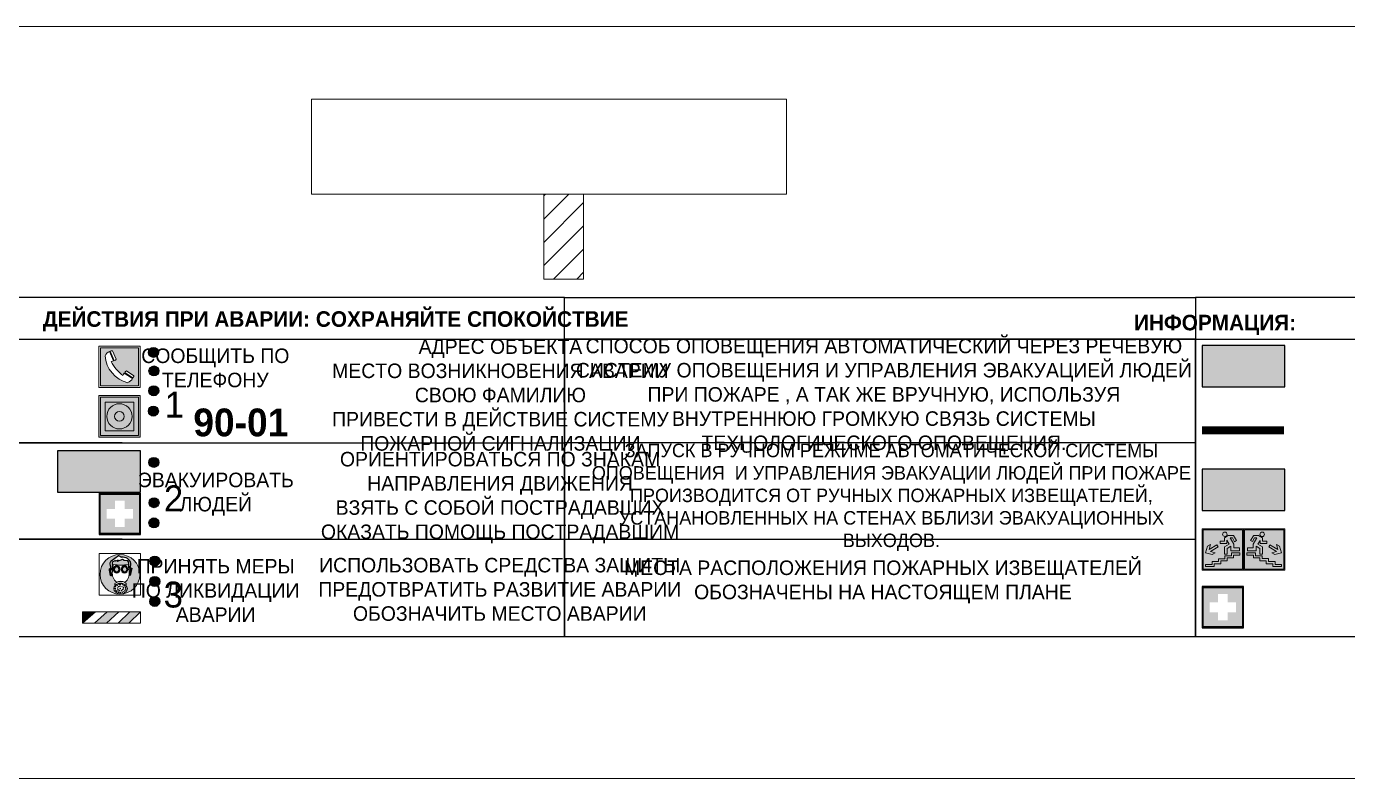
# Model space of a CAD drawing. Header units: millimetres. Extents: x 13810 to 67229, y 12374 to 21950.
# Drawn here: x 39947.8 to 40202.7, y 14154.5 to 14299.5 of the extents above; entities that cross this region are included whole.
import ezdxf

# ---------------------------------------------------------------- set-up
doc = ezdxf.new("R2010")
doc.units = ezdxf.units.MM
doc.layers.add('План_Штампы', color=7, linetype='Continuous')
doc.styles.add('обычный', font='arial.ttf')

# ---------------------------------------------------------------- blocks, each defined once
blk = doc.blocks.new('A$C38D26F80')
h = blk.add_hatch(color=5)
h.dxf.hatch_style = 1
h.paths.add_polyline_path([(-8.77, -4.48, 1), (-0.19, -4.48, 1)])
h.paths.add_polyline_path([(-6.75, -3.58), (-6.75, -3.31), (-6.62, -3.22), (-6.5, -3.22), (-6.42, -3.3), (-6.39, -3.28), (-6.59, -2.23), (-6.59, -2.01), (-6.38, -1.58), (-4.76, -0.4), (-4.13, -0.79, -0.362848), (-2.1, -2.1, -0.201049), (-2.17, -2.48, 0.085434), (-2.26, -3.13), (-1.9, -3.16), (-2.25, -4.7), (-2.4, -4.59), (-2.43, -4.34), (-2.36, -4.34), (-2.14, -3.34), (-2.47, -3.42), (-2.58, -1.95), (-2.77, -1.58), (-3.58, -1.52), (-3.92, -1.26), (-5.05, -1.73), (-4.87, -1.39), (-5.41, -1.6), (-5.41, -1.46), (-6.13, -1.87), (-6.18, -3.5), (-6.56, -3.47), (-6.37, -4.59), (-6.16, -4.43), (-6.16, -4.66), (-6.36, -4.79), (-6.37, -4.8), (-6.51, -4.76)], flags=16)
h.paths.add_polyline_path([(-6.51, -4.76), (-6.36, -4.79), (-6.37, -4.8)], flags=0)
h.paths.add_polyline_path([(-5.92, -2.34, 0.089508), (-2.67, -2.35), (-2.48, -3.88, -0.268602), (-3.4, -6.18, 0.262449), (-5.2, -6.18, -0.268602), (-6.11, -3.88)], flags=16)
edge = h.paths.add_edge_path(flags=16)
edge.add_ellipse((-5.19, -3.41), major_axis=(0, 0.842), ratio=0.848992, start_angle=0, end_angle=360)
edge = h.paths.add_edge_path(flags=0)
edge.add_ellipse((-5.19, -3.39), major_axis=(0, 0.665), ratio=0.853798, start_angle=0, end_angle=360)
edge = h.paths.add_edge_path(flags=0)
edge.add_ellipse((-5.19, -3.4), major_axis=(0, 0.528), ratio=0.864094, start_angle=0, end_angle=360)
edge = h.paths.add_edge_path(flags=16)
edge.add_ellipse((-3.47, -3.4), major_axis=(0, 0.842), ratio=0.848992, start_angle=0, end_angle=360)
h.paths.add_polyline_path([(-3.13, -6.45), (-3.13, -6.84, 0.383174), (-5.57, -6.85), (-5.57, -6.49, -0.369952)], flags=16)
edge = h.paths.add_edge_path(flags=0)
edge.add_ellipse((-3.47, -3.39), major_axis=(0, 0.665), ratio=0.853798, start_angle=0, end_angle=360)
edge = h.paths.add_edge_path(flags=0)
edge.add_ellipse((-3.47, -3.4), major_axis=(0, 0.528), ratio=0.864094, start_angle=0, end_angle=360)
edge = h.paths.add_edge_path(flags=16)
edge.add_ellipse((-4.34, -7.57), major_axis=(-1.48, 0), ratio=0.744955, start_angle=0, end_angle=360)
h.paths.add_polyline_path([(-5.01, -6.85, -1), (-5.15, -6.85, -1)], flags=0)
h.paths.add_polyline_path([(-5.33, -7.14, -1), (-5.47, -7.14, -1)], flags=0)
h.paths.add_polyline_path([(-4.61, -6.71, -1), (-4.74, -6.71, -1)], flags=16)
h.paths.add_polyline_path([(-5.43, -7.51, -1), (-5.57, -7.51, -1)], flags=0)
h.paths.add_polyline_path([(-4.26, -6.67, -1), (-4.4, -6.67, -1)], flags=16)
h.paths.add_polyline_path([(-4.74, -7.14, -1), (-4.88, -7.14, -1)], flags=0)
h.paths.add_polyline_path([(-4.93, -7.43, -1), (-5.07, -7.43, -1)], flags=0)
h.paths.add_polyline_path([(-4.41, -7.07, -1), (-4.54, -7.07, -1)], flags=0)
h.paths.add_polyline_path([(-5.33, -7.87, -1), (-5.46, -7.87, -1)], flags=0)
h.paths.add_polyline_path([(-3.8, -6.71, -1), (-3.94, -6.71, -1)], flags=16)
h.paths.add_polyline_path([(-4.85, -7.78, -1), (-4.98, -7.78, -1)], flags=0)
h.paths.add_polyline_path([(-3.96, -7.14, -1), (-4.1, -7.14, -1)], flags=0)
h.paths.add_polyline_path([(-4.33, -7.53, -1), (-4.47, -7.53, -1)], flags=0)
h.paths.add_polyline_path([(-5.09, -8.12, -1), (-5.23, -8.12, -1)], flags=0)
h.paths.add_polyline_path([(-3.5, -6.94, -1), (-3.64, -6.94, -1)], flags=0)
h.paths.add_polyline_path([(-4.54, -7.97, -1), (-4.68, -7.97, -1)], flags=0)
h.paths.add_polyline_path([(-3.66, -7.39, -1), (-3.8, -7.39, -1)], flags=0)
h.paths.add_polyline_path([(-4.73, -8.35, -1), (-4.86, -8.35, -1)], flags=0)
h.paths.add_polyline_path([(-4.09, -7.96, -1), (-4.23, -7.96, -1)], flags=0)
h.paths.add_polyline_path([(-3.77, -7.74, -1), (-3.91, -7.74, -1)], flags=0)
h.paths.add_polyline_path([(-3.22, -7.27, -1), (-3.35, -7.27, -1)], flags=0)
h.paths.add_polyline_path([(-4.34, -8.4, -1), (-4.47, -8.4, -1)], flags=0)
h.paths.add_polyline_path([(-3.16, -7.61, -1), (-3.3, -7.61, -1)], flags=0)
h.paths.add_polyline_path([(-3.9, -8.35, -1), (-4.04, -8.35, -1)], flags=0)
h.paths.add_polyline_path([(-3.32, -7.91, -1), (-3.46, -7.91, -1)], flags=0)
h.paths.add_polyline_path([(-3.55, -8.23, -1), (-3.69, -8.23, -1)], flags=0)
at = {"color": 5, "lineweight": 5}
for p, q in [((-4.48, 0), (-8.96, 0)), ((-8.96, 0), (-8.96, -4.48)), ((-4.48, 0), (0, 0)), ((0, 0), (0, -4.48)), ((-6.59, -2.01), (-6.38, -1.58)), ((-6.59, -2.23), (-6.59, -2.01)), ((-6.39, -3.28), (-6.59, -2.23)), ((-6.38, -1.58), (-4.76, -0.4)), ((-6.13, -1.87), (-6.18, -3.5)), ((-5.41, -1.46), (-6.13, -1.87)), ((-5.92, -2.34), (-6.11, -3.88)), ((-4.87, -1.39), (-5.41, -1.6)), ((-5.41, -1.6), (-5.41, -1.46)), ((-3.92, -1.26), (-5.05, -1.73)), ((-5.05, -1.73), (-4.87, -1.39)), ((-4.76, -0.4), (-4.13, -0.79)), ((-3.58, -1.52), (-3.92, -1.26)), ((-2.77, -1.58), (-3.58, -1.52)), ((-2.58, -1.95), (-2.77, -1.58)), ((-2.67, -2.34), (-2.48, -3.88)), ((-2.47, -3.42), (-2.58, -1.95)), ((-8.96, -8.96), (-8.96, -4.48)), ((-6.75, -3.31), (-6.62, -3.22)), ((-6.75, -3.58), (-6.75, -3.31)), ((-6.51, -4.76), (-6.75, -3.58)), ((-6.62, -3.22), (-6.5, -3.22)), ((-6.18, -3.5), (-6.56, -3.47)), ((-6.56, -3.47), (-6.37, -4.59)), ((-6.37, -4.8), (-6.51, -4.76)), ((-6.5, -3.22), (-6.42, -3.3)), ((-6.42, -3.3), (-6.39, -3.28)), ((-6.37, -4.59), (-6.16, -4.43)), ((-6.16, -4.66), (-6.37, -4.8)), ((-6.16, -4.43), (-6.16, -4.66)), ((-2.14, -3.34), (-2.47, -3.42)), ((-2.43, -4.34), (-2.4, -4.59)), ((-2.43, -4.34), (-2.36, -4.34)), ((-2.4, -4.59), (-2.25, -4.7)), ((-2.36, -4.34), (-2.14, -3.34)), ((-1.9, -3.16), (-2.26, -3.13)), ((-2.25, -4.7), (-1.9, -3.16)), ((0, -8.96), (0, -4.48)), ((-5.57, -6.49), (-5.57, -6.85)), ((-3.13, -6.45), (-3.13, -6.84)), ((-4.48, -8.96), (-8.96, -8.96)), ((-4.48, -8.96), (0, -8.96))]:
    blk.add_line(p, q, dxfattribs=at)
at = {"color": 5}
for p, q in [((-6.59, -2.01), (-6.38, -1.58)), ((-6.59, -2.23), (-6.59, -2.01)), ((-6.39, -3.28), (-6.59, -2.23)), ((-6.38, -1.58), (-4.76, -0.4)), ((-6.13, -1.87), (-6.18, -3.5)), ((-5.41, -1.46), (-6.13, -1.87)), ((-4.87, -1.39), (-5.41, -1.6)), ((-5.41, -1.6), (-5.41, -1.46)), ((-3.92, -1.26), (-5.05, -1.73)), ((-5.05, -1.73), (-4.87, -1.39)), ((-4.76, -0.4), (-4.13, -0.79)), ((-3.58, -1.52), (-3.92, -1.26)), ((-2.77, -1.58), (-3.58, -1.52)), ((-2.58, -1.95), (-2.77, -1.58)), ((-2.47, -3.42), (-2.58, -1.95)), ((-6.75, -3.31), (-6.62, -3.22)), ((-6.75, -3.58), (-6.75, -3.31)), ((-6.51, -4.76), (-6.75, -3.58)), ((-6.62, -3.22), (-6.5, -3.22)), ((-6.18, -3.5), (-6.56, -3.47)), ((-6.56, -3.47), (-6.37, -4.59)), ((-6.37, -4.8), (-6.51, -4.76)), ((-6.36, -4.79), (-6.51, -4.76)), ((-6.5, -3.22), (-6.42, -3.3)), ((-6.42, -3.3), (-6.39, -3.28)), ((-6.37, -4.59), (-6.16, -4.43)), ((-6.16, -4.66), (-6.37, -4.8)), ((-6.16, -4.66), (-6.36, -4.79)), ((-6.16, -4.43), (-6.16, -4.66)), ((-2.14, -3.34), (-2.47, -3.42)), ((-2.4, -4.59), (-2.43, -4.34)), ((-2.43, -4.34), (-2.36, -4.34)), ((-2.25, -4.7), (-2.4, -4.59)), ((-2.36, -4.34), (-2.14, -3.34)), ((-2.26, -3.13), (-1.9, -3.16)), ((-1.9, -3.16), (-2.25, -4.7))]:
    blk.add_line(p, q, dxfattribs=at)
at = {"color": 5, "lineweight": 5}
for centre, radius in [((-4.48, -4.48), 4.29), ((-5.5, -7.51), 0.0678), ((-5.4, -7.14), 0.0678), ((-5.4, -7.87), 0.0678), ((-5.16, -8.12), 0.0678), ((-5.08, -6.85), 0.0678), ((-5, -7.43), 0.0678), ((-4.91, -7.78), 0.0678), ((-4.81, -7.14), 0.0678), ((-4.79, -8.35), 0.0678), ((-4.67, -6.71), 0.0678), ((-4.61, -7.97), 0.0678), ((-4.47, -7.07), 0.0678), ((-4.4, -7.53), 0.0678), ((-4.4, -8.4), 0.0678), ((-4.33, -6.67), 0.0678), ((-4.16, -7.96), 0.0678), ((-4.03, -7.14), 0.0678), ((-3.97, -8.35), 0.0678), ((-3.87, -6.71), 0.0678), ((-3.84, -7.74), 0.0678), ((-3.73, -7.39), 0.0678), ((-3.62, -8.23), 0.0678), ((-3.57, -6.94), 0.0678), ((-3.39, -7.91), 0.0678), ((-3.28, -7.27), 0.0678), ((-3.23, -7.61), 0.0678)]:
    blk.add_circle(centre, radius, dxfattribs=at)
for centre, radius, start, end in [((-4.28, 6.66), 9.15, 259.6987, 280.1569), ((-0.47, -3.05), 1.79, 161.5846, 182.4584), ((-2.6, -2.2), 0.513, 326.4781, 11.7739), ((-3.66, -4.24), 2.47, 171.573, 231.7124), ((-4.93, -4.24), 2.47, 308.2876, 8.427), ((-4.33, -7.88), 1.87, 50.358, 131.5662), ((-4.34, -8.2), 1.82, 48.4943, 132.3565), ((-4.3, -7.78), 1.83, 60.5889, 119.4111)]:
    blk.add_arc(centre, radius, start, end, dxfattribs=at)
at = {"color": 5}
for centre, radius, start, end in [((-3.89, -2.66), 1.88, 17.387, 97.1599), ((-0.35, -3.07), 1.91, 162.2553, 181.7878), ((-2.6, -2.2), 0.511, 326.3906, 11.8614)]:
    blk.add_arc(centre, radius, start, end, dxfattribs=at)
at = {"color": 5, "lineweight": 5}
for centre, major_axis, ratio in [((-5.19, -3.41), (0, 0.842), 0.848992), ((-5.19, -3.39), (0, 0.665), 0.853798), ((-3.47, -3.4), (0, 0.842), 0.848992), ((-3.47, -3.39), (0, 0.665), 0.853798), ((-5.19, -3.4), (0, 0.528), 0.864094), ((-3.47, -3.4), (0, 0.528), 0.864094), ((-4.34, -7.57), (-1.48, 0), 0.744955)]:
    blk.add_ellipse(centre, major_axis=major_axis, ratio=ratio, dxfattribs=at)
blk = doc.blocks.new('A$C47DD6509')
at = {"lineweight": 5}
for points in [[(-8.69, 0), (-11.19, 0), (-11.19, -2.22)], [(-4.22, 0), (-6.45, 0), (-8.91, -2.22), (-6.61, -2.22)], [(0, 0), (-2.09, 0), (-4.36, -2.22), (-2.29, -2.22)]]:
    blk.add_hatch(color=242, dxfattribs=at).paths.add_polyline_path(points)
at = {"color": 242, "lineweight": 5}
for p, q in [((-11.19, -2.22), (-8.69, 0)), ((-11.19, -2.22), (-11.19, 0)), ((-11.19, 0), (-8.69, 0)), ((-11.19, 0), (0, 0)), ((-8.91, -2.22), (-6.45, 0)), ((-6.61, -2.22), (-4.22, 0)), ((-4.36, -2.22), (-2.09, 0)), ((-2.29, -2.22), (0, 0)), ((0, 0), (0, -2.22)), ((0, -2.22), (-11.19, -2.22))]:
    blk.add_line(p, q, dxfattribs=at)
blk = doc.blocks.new('A$C32E8229D')
at = {"true_color": 0xffffff}
blk.add_hatch(color=7, dxfattribs=at).paths.add_polyline_path([(0, 0), (0, -8), (16, -8), (16, 0)])
h = blk.add_hatch(color=126)
h.paths.add_polyline_path([(0.2, -0.2), (15.8, -0.2), (15.8, -7.8), (0.2, -7.8)])
h.paths.add_polyline_path([(13.49, -2.05), (12.08, -2.05), (11.37, -2.63, 0.162397), (11.29, -2.84), (11.29, -3.63), (10.35, -3.63), (10.35, -4.05), (11.68, -4.05), (11.68, -3.48), (12.26, -4.28), (11.29, -5.1), (11.29, -6.78), (11.85, -6.78), (11.85, -5.44), (12.8, -4.64), (12.8, -5.94), (14.46, -5.94), (14.46, -5.39), (13.45, -5.39), (13.45, -3.97), (12.46, -2.59), (13.15, -2.59), (13.69, -3.34), (14.18, -3)], flags=16)
h.paths.add_polyline_path([(10.74, -1.82, 1), (11.8, -1.82, 1)], flags=16)
h.paths.add_polyline_path([(9.39, -3.59), (5.99, -3.59), (6.56, -3.03), (5.91, -3.03), (5.1, -3.83), (5.91, -4.64), (6.56, -4.64), (5.99, -4.09), (9.39, -4.09)], flags=16)
h.paths.add_polyline_path([(4.29, -1.08), (1.72, -1.08), (1.72, -6.6), (4.29, -6.6)], flags=16)
at = {"color": 126}
blk.add_lwpolyline([(16, -8), (0, -8), (0, 0), (16, 0)], close=True, dxfattribs=at)
blk = doc.blocks.new('A$C18900ED3')
h = blk.add_hatch(color=126)
h.paths.add_polyline_path([(-0.18, -0.18), (-7.02, -0.18), (-7.02, -7.02), (-0.18, -7.02)])
h.paths.add_polyline_path([(-5.89, -4.46), (-5.89, -2.77), (-4.46, -2.77), (-4.46, -1.31), (-2.77, -1.31), (-2.77, -2.77), (-1.33, -2.77), (-1.33, -4.46), (-2.77, -4.46), (-2.77, -5.89), (-4.46, -5.89), (-4.46, -4.46)], flags=16)
at = {"color": 126}
for p, q in [((-7.2, 0), (-7.2, -7.2)), ((0, 0), (-7.2, 0)), ((0, -7.2), (0, 0)), ((-7.02, -7.02), (-7.02, -0.18)), ((-7.02, -0.18), (-0.18, -0.18)), ((-0.18, -0.18), (-0.18, -7.02)), ((-7.2, -7.2), (0, -7.2)), ((-0.18, -7.02), (-7.02, -7.02))]:
    blk.add_line(p, q, dxfattribs=at)
blk = doc.blocks.new('A$C456E1F9C')
at = {"lineweight": 5}
h = blk.add_hatch(color=242, dxfattribs=at)
h.paths.add_polyline_path([(0.51, -1.47), (0.51, -13.26), (12.29, -13.26), (12.29, -1.47)])
h.paths.add_polyline_path([(5.42, -4.95, -0.254479), (4.78, -5.4), (3.52, -2.53, -0.209735), (4.23, -2.4)], flags=16)
h.paths.add_polyline_path([(8.53, -8.6), (10.87, -10.17), (10.54, -10.76), (8.03, -9.13, -0.192251)], flags=16)
h.paths.add_polyline_path([(4.61, -5.49, 0.005518), (3.87, -5.72, 0.128647), (7.49, -10.01, 0.00809), (7.83, -9.33), (10.47, -10.97, -0.16736), (8.99, -12.25, -0.327862), (1.95, -3.95, -0.166952), (3.36, -2.62)], flags=16)
at = {"color": 242, "lineweight": 5}
for p, q in [((0, -13.77), (0, -0.97)), ((12.8, -0.97), (0, -0.97)), ((4.61, -5.49), (3.36, -2.62)), ((3.52, -2.53), (4.78, -5.4)), ((4.23, -2.4), (5.42, -4.95)), ((12.8, -13.77), (12.8, -0.97)), ((7.83, -9.33), (10.47, -10.97)), ((8.03, -9.13), (10.54, -10.76)), ((10.81, -10.12), (8.53, -8.6)), ((10.54, -10.76), (10.8, -10.3)), ((10.8, -10.3), (10.81, -10.12)), ((0, -13.77), (12.8, -13.77))]:
    blk.add_line(p, q, dxfattribs=at)
blk.add_lwpolyline([(0.51, -1.47), (12.29, -1.47), (12.29, -13.26), (0.51, -13.26)], close=True, dxfattribs=at)
for centre, radius, start, end in [((4.59, -5.34), 2.99, 114.2845, 152.1974), ((11.12, -3.31), 9.19, 183.9915, 256.6009), ((4.02, -3.27), 0.891, 76.3284, 123.7092), ((14.98, -39.1), 35.17, 107.1487, 108.4135), ((13.86, -0.94), 11.08, 205.5536, 234.8762), ((4.68, -4.59), 0.824, 276.9621, 334.0723), ((-13.31, 0.8), 23.44, 332.5487, 334.4027), ((8.94, -9.5), 0.989, 114.4092, 157.9388), ((7.87, -9.46), 3, 291.9291, 329.9329)]:
    blk.add_arc(centre, radius, start, end, dxfattribs=at)
blk = doc.blocks.new('A$C54414219')
at = {"true_color": 0xffffff}
h = blk.add_hatch(color=7, dxfattribs=at)
h.paths.add_polyline_path([(2.39, -9.45), (2.39, -18.3), (11.23, -18.3), (11.23, -9.45)], flags=0)
h.paths.add_polyline_path([(10.71, -13.87, -1), (2.92, -13.87, -1)], flags=0)
h.paths.add_polyline_path([(8.3, -13.87, -1), (5.33, -13.87, -1)], flags=0)
h.paths.add_polyline_path([(0.41, -7.47), (0.41, -20.27), (13.21, -20.27), (13.21, -7.47)])
h.paths.add_polyline_path([(0.92, -19.77), (12.71, -19.77), (12.71, -7.98), (0.92, -7.98)], flags=16)
h.paths.add_polyline_path([(11.23, -9.45), (11.23, -18.3), (2.39, -18.3), (2.39, -9.45)], flags=0)
at = {"lineweight": 5}
h = blk.add_hatch(color=242, dxfattribs=at)
h.paths.add_polyline_path([(12.71, -7.98), (0.92, -7.98), (0.92, -19.77), (12.71, -19.77)])
h.paths.add_polyline_path([(11.23, -18.3), (2.39, -18.3), (2.39, -9.45), (11.23, -9.45)], flags=16)
h.paths.add_polyline_path([(10.71, -13.87, -1), (2.92, -13.87, -1)], flags=0)
h.paths.add_polyline_path([(8.3, -13.87, -1), (5.33, -13.87, -1)], flags=0)
at = {"true_color": 0xffffff}
h = blk.add_hatch(color=7, dxfattribs=at)
h.paths.add_polyline_path([(2.39, -9.45), (2.39, -18.3), (11.23, -18.3), (11.23, -9.45)])
h.paths.add_polyline_path([(10.71, -13.87, -1), (2.92, -13.87, -1)], flags=16)
h.paths.add_polyline_path([(8.3, -13.87, -1), (5.33, -13.87, -1)], flags=0)
at = {"lineweight": 5}
h = blk.add_hatch(color=242, dxfattribs=at)
h.paths.add_polyline_path([(2.92, -13.87, 1), (10.71, -13.87, 1)])
h.paths.add_polyline_path([(8.3, -13.87, -1), (5.33, -13.87, -1)], flags=16)
at = {"color": 242, "lineweight": 5}
for p, q in [((0.41, -20.27), (0.41, -7.47)), ((0.41, -7.47), (13.21, -7.47)), ((0.41, -7.47), (13.21, -7.47)), ((13.21, -20.27), (13.21, -7.47)), ((0.41, -20.27), (13.21, -20.27))]:
    blk.add_line(p, q, dxfattribs=at)
for points in [[(0.92, -7.98), (12.71, -7.98), (12.71, -19.77), (0.92, -19.77)], [(2.39, -9.45), (11.23, -9.45), (11.23, -18.3), (2.39, -18.3)]]:
    blk.add_lwpolyline(points, close=True, dxfattribs=at)
for radius in [3.89, 1.49]:
    blk.add_circle((6.81, -13.87), radius, dxfattribs=at)
blk = doc.blocks.new('A$C7B4425F7')
at = {"true_color": 0xffffff}
blk.add_hatch(color=7, dxfattribs=at).paths.add_polyline_path([(0, 0), (-16, 0), (-16, -8), (0, -8)])
h = blk.add_hatch(color=126)
h.paths.add_polyline_path([(-0.2, -0.2), (-15.8, -0.2), (-15.8, -7.8), (-0.2, -7.8)])
h.paths.add_polyline_path([(-11.76, -2.03), (-11.76, -3.66), (-11.17, -3.66, -0.568275), (-11.17, -6.18), (-12.58, -6.18), (-12.58, -2.03)], flags=16)
h.paths.add_polyline_path([(-13.33, -4.12, -0.495768), (-13.59, -6.18), (-15.03, -6.18), (-15.03, -2.03), (-13.59, -2.03, -0.487973)], flags=16)
h.paths.add_polyline_path([(-10.25, -2.03), (-9.48, -2.03), (-9.48, -6.18), (-10.25, -6.18)], flags=16)
h.paths.add_polyline_path([(-13.84, -3.69), (-14.24, -3.69), (-14.24, -3.03), (-13.9, -3.03, -0.692621)], flags=0)
h.paths.add_polyline_path([(-9.15, -2.03), (-8.4, -2.03), (-8.04, -3.07), (-7.68, -2.03), (-6.93, -2.03), (-7.64, -4.1), (-6.93, -6.18), (-7.68, -6.18), (-8.04, -5.14), (-8.4, -6.18), (-9.15, -6.18), (-8.44, -4.1)], flags=16)
h.paths.add_polyline_path([(-11.76, -4.46), (-11.42, -4.46, -0.692621), (-11.36, -5.12), (-11.76, -5.12)], flags=0)
h.paths.add_polyline_path([(-13.9, -5.2), (-14.24, -5.2), (-14.24, -4.55), (-13.84, -4.55, -0.708038)], flags=0)
edge = h.paths.add_edge_path(flags=16)
edge.add_ellipse((-5.51, -4.08), major_axis=(0, 2.05), ratio=0.586184, start_angle=0, end_angle=360)
edge = h.paths.add_edge_path(flags=0)
edge.add_ellipse((-5.51, -4.08), major_axis=(0, 1.14), ratio=0.454828, start_angle=0, end_angle=360)
h.paths.add_polyline_path([(-4.13, -4.96, 0.377264), (-3.48, -4.52, 0.0555), (-3.16, -2.03), (-1.66, -2.03), (-1.66, -4.96), (-0.96, -4.96), (-0.96, -7.01), (-1.75, -7.01), (-1.75, -6.18), (-3.3, -6.18), (-3.3, -7.02), (-4.13, -7.02)], flags=16)
h.paths.add_polyline_path([(-2.73, -2.91), (-2.28, -2.91), (-2.28, -4.96), (-3.05, -4.96, 0.079136)], flags=0)
at = {"color": 126}
blk.add_lwpolyline([(-16, -8), (0, -8), (0, 0), (-16, 0)], close=True, dxfattribs=at)
blk = doc.blocks.new('вниз 3')
at = {"lineweight": 0, "true_color": 0xffffff}
h = blk.add_hatch(color=7, dxfattribs=at)
h.dxf.hatch_style = 1
h.paths.add_polyline_path([(40997.5, -4475.69), (40997.25, -4475.28), (40995.76, -4476.15), (40995.97, -4475.23), (40995.39, -4475.56), (40995.05, -4476.83), (40996.33, -4477.17), (40996.91, -4476.83), (40996, -4476.55)], flags=0)
h.paths.add_polyline_path([(40999.81, -4473.95), (41000.22, -4473.95), (41000.64, -4474.67), (41001.03, -4474.43), (41000.46, -4473.49), (41000.42, -4473.49), (40999.43, -4473.49), (40998.68, -4473.92), (40998.68, -4474.57), (40997.88, -4474.57), (40997.88, -4475), (40999.14, -4475), (40999.14, -4474.43), (40999.14, -4474.38), (40999.59, -4475.15), (40998.72, -4475.67), (40998.72, -4477.06), (40999.24, -4477.06), (40999.24, -4475.96), (40999.95, -4475.56), (40999.95, -4476.43), (41001.61, -4476.43), (41001.61, -4475.88), (41000.47, -4475.88), (41000.47, -4475.12)], flags=0)
h.paths.add_polyline_path([(40999.2, -4473.24, 1), (40998.35, -4473.24, 1)], flags=0)
h.paths.add_polyline_path([(41000.46, -4477.26), (41001.69, -4477.26), (41001.69, -4476.84), (41000.03, -4476.84), (41000.03, -4477.39), (40998.78, -4477.39), (40998.78, -4477.95), (40997.53, -4477.95), (40997.53, -4478.5), (40996.29, -4478.5), (40996.29, -4479.06), (40995.05, -4479.06), (40995.05, -4479.48), (40995.29, -4479.48), (40996.72, -4479.48), (40996.72, -4478.92), (40997.97, -4478.92), (40997.97, -4478.36), (40999.2, -4478.36), (40999.2, -4477.81), (41000.46, -4477.81)], flags=0)
h.paths.add_polyline_path([(41002.37, -4472.17), (40994.37, -4472.17), (40994.37, -4480.17), (41002.37, -4480.17)])
h.paths.add_polyline_path([(41002.16, -4479.96), (40994.57, -4479.96), (40994.57, -4472.37), (41002.16, -4472.37)], flags=16)
h.paths.add_polyline_path([(41001.61, -4475.88), (41001.61, -4476.43), (40999.95, -4476.43), (40999.95, -4475.56), (40999.24, -4475.96), (40999.24, -4477.06), (40998.72, -4477.06), (40998.72, -4475.67), (40999.59, -4475.15), (40999.14, -4474.38), (40999.14, -4474.43), (40999.14, -4475), (40997.88, -4475), (40997.88, -4474.57), (40998.68, -4474.57), (40998.68, -4473.92), (40999.43, -4473.49), (41000.42, -4473.49), (41000.46, -4473.49), (41001.03, -4474.43), (41000.64, -4474.67), (41000.22, -4473.95), (40999.81, -4473.95), (41000.47, -4475.12), (41000.47, -4475.88)], flags=0)
h.paths.add_polyline_path([(41001.69, -4476.84), (41001.69, -4477.26), (41000.46, -4477.26), (41000.46, -4477.81), (40999.2, -4477.81), (40999.2, -4478.36), (40997.97, -4478.36), (40997.97, -4478.92), (40996.72, -4478.92), (40996.72, -4479.48), (40995.05, -4479.48), (40995.05, -4479.06), (40996.29, -4479.06), (40996.29, -4478.5), (40997.53, -4478.5), (40997.53, -4477.95), (40998.78, -4477.95), (40998.78, -4477.39), (41000.03, -4477.39), (41000.03, -4476.84)], flags=0)
h.paths.add_polyline_path([(40998.35, -4473.24, -1), (40999.2, -4473.24, -1)], flags=0)
h.paths.add_polyline_path([(40997.5, -4475.69), (40996, -4476.55), (40996.91, -4476.83), (40996.33, -4477.17), (40995.05, -4476.83), (40995.39, -4475.56), (40995.97, -4475.23), (40995.76, -4476.15), (40997.25, -4475.28)], flags=0)
at = {"lineweight": 0}
h = blk.add_hatch(color=126, dxfattribs=at)
h.dxf.hatch_style = 1
h.paths.add_polyline_path([(41002.16, -4472.37), (40994.57, -4472.37), (40994.57, -4479.96), (41002.16, -4479.96)])
h.paths.add_polyline_path([(40995.97, -4475.23), (40995.76, -4476.15), (40997.25, -4475.28), (40997.5, -4475.69), (40996, -4476.55), (40996.91, -4476.83), (40996.33, -4477.17), (40995.05, -4476.83), (40995.39, -4475.56)], flags=16)
h.paths.add_polyline_path([(40997.88, -4474.57), (40998.68, -4474.57), (40998.68, -4473.92), (40999.43, -4473.49), (41000.42, -4473.49), (41000.46, -4473.49), (41001.03, -4474.43), (41000.64, -4474.67), (41000.22, -4473.95), (40999.81, -4473.95), (41000.47, -4475.12), (41000.47, -4475.88), (41001.61, -4475.88), (41001.61, -4476.43), (40999.95, -4476.43), (40999.95, -4475.56), (40999.24, -4475.96), (40999.24, -4477.06), (40998.72, -4477.06), (40998.72, -4475.67), (40999.59, -4475.15), (40999.14, -4474.38), (40999.14, -4474.43), (40999.14, -4475), (40997.88, -4475)], flags=16)
h.paths.add_polyline_path([(40998.35, -4473.24, -1), (40999.2, -4473.24, -1)], flags=16)
h.paths.add_polyline_path([(40997.53, -4477.95), (40998.78, -4477.95), (40998.78, -4477.39), (41000.03, -4477.39), (41000.03, -4476.84), (41001.69, -4476.84), (41001.69, -4477.26), (41000.46, -4477.26), (41000.46, -4477.81), (40999.2, -4477.81), (40999.2, -4478.36), (40997.97, -4478.36), (40997.97, -4478.92), (40996.72, -4478.92), (40996.72, -4479.48), (40995.05, -4479.48), (40995.05, -4479.06), (40996.29, -4479.06), (40996.29, -4478.5), (40997.53, -4478.5)], flags=16)
at = {"lineweight": 0, "true_color": 0xffffff}
h = blk.add_hatch(color=7, dxfattribs=at)
h.dxf.hatch_style = 1
h.paths.add_polyline_path([(40999.2, -4473.24, 1), (40998.35, -4473.24, 1)])
h.paths.add_polyline_path([(40999.81, -4473.95), (41000.22, -4473.95), (41000.64, -4474.67), (41001.03, -4474.43), (41000.46, -4473.49), (41000.42, -4473.49), (40999.43, -4473.49), (40998.68, -4473.92), (40998.68, -4474.57), (40997.88, -4474.57), (40997.88, -4475), (40999.14, -4475), (40999.14, -4474.43), (40999.14, -4474.38), (40999.59, -4475.15), (40998.72, -4475.67), (40998.72, -4477.06), (40999.24, -4477.06), (40999.24, -4475.96), (40999.95, -4475.56), (40999.95, -4476.43), (41001.61, -4476.43), (41001.61, -4475.88), (41000.47, -4475.88), (41000.47, -4475.12)])
h.paths.add_polyline_path([(40999.2, -4477.81), (41000.46, -4477.81), (41000.46, -4477.26), (41001.69, -4477.26), (41001.69, -4476.84), (41000.03, -4476.84), (41000.03, -4477.39), (40998.78, -4477.39), (40998.78, -4477.95), (40997.53, -4477.95), (40997.53, -4478.5), (40996.29, -4478.5), (40996.29, -4479.06), (40995.05, -4479.06), (40995.05, -4479.48), (40995.29, -4479.48), (40996.72, -4479.48), (40996.72, -4478.92), (40997.97, -4478.92), (40997.97, -4478.36), (40999.2, -4478.36)])
h.paths.add_polyline_path([(40997.5, -4475.69), (40997.25, -4475.28), (40995.76, -4476.15), (40995.97, -4475.23), (40995.39, -4475.56), (40995.05, -4476.83), (40996.33, -4477.17), (40996.91, -4476.83), (40996, -4476.55)])
at = {"color": 126, "lineweight": 0}
for points in [[(40994.37, -4472.17), (41002.37, -4472.17), (41002.37, -4480.17), (40994.37, -4480.17)], [(40994.57, -4472.37), (41002.16, -4472.37), (41002.16, -4479.96), (40994.57, -4479.96)]]:
    blk.add_lwpolyline(points, close=True, dxfattribs=at)
for points in [[(40999.14, -4474.43), (40999.14, -4475), (40997.88, -4475), (40997.88, -4474.57), (40998.68, -4474.57), (40998.68, -4473.92), (40999.43, -4473.49), (41000.42, -4473.49), (41000.46, -4473.49), (41001.03, -4474.43), (41000.64, -4474.67), (41000.22, -4473.95), (40999.81, -4473.95), (41000.47, -4475.12), (41000.47, -4475.88), (41001.61, -4475.88), (41001.61, -4476.43), (40999.95, -4476.43), (40999.95, -4475.56), (40999.24, -4475.96), (40999.24, -4477.06), (40998.72, -4477.06), (40998.72, -4475.67), (40999.59, -4475.15), (40999.14, -4474.38), (40999.14, -4474.43)], [(40995.05, -4476.83), (40995.39, -4475.56), (40995.97, -4475.23), (40995.76, -4476.15), (40997.25, -4475.28), (40997.5, -4475.69), (40996, -4476.55), (40996.91, -4476.83), (40996.33, -4477.17), (40995.05, -4476.83)], [(40995.29, -4479.48), (40995.05, -4479.48), (40995.05, -4479.06), (40996.29, -4479.06), (40996.29, -4478.5), (40997.53, -4478.5), (40997.53, -4477.95), (40998.78, -4477.95), (40998.78, -4477.39), (41000.03, -4477.39), (41000.03, -4476.84), (41001.69, -4476.84), (41001.69, -4477.26), (41000.46, -4477.26), (41000.46, -4477.81), (40999.2, -4477.81), (40999.2, -4478.36), (40997.97, -4478.36), (40997.97, -4478.92), (40996.72, -4478.92), (40996.72, -4479.48), (40995.05, -4479.48)]]:
    blk.add_lwpolyline(points, dxfattribs=at)
blk.add_circle((40998.77, -4473.24), 0.426, dxfattribs=at)
blk = doc.blocks.new('вниз')
at = {"lineweight": 0, "true_color": 0xffffff}
h = blk.add_hatch(color=7, dxfattribs=at)
h.dxf.hatch_style = 1
h.paths.add_polyline_path([(40994.51, -4472.22), (40986.51, -4472.22), (40986.51, -4480.22), (40994.51, -4480.22)])
h.paths.add_polyline_path([(40994.31, -4472.42), (40994.31, -4480.01), (40986.71, -4480.01), (40986.71, -4472.42)], flags=16)
h.paths.add_polyline_path([(40988.43, -4473.53), (40989.43, -4473.53), (40990.19, -4473.96), (40990.19, -4474.6), (40991, -4474.6), (40991, -4475.06), (40989.73, -4475.06), (40989.73, -4474.46), (40989.3, -4475.18), (40990.17, -4475.7), (40990.17, -4477.11), (40989.63, -4477.11), (40989.63, -4476.01), (40988.94, -4475.59), (40988.94, -4476.46), (40988.94, -4476.46), (40987.47, -4476.46), (40987.26, -4476.46), (40987.26, -4475.92), (40988.4, -4475.92), (40988.4, -4475.2), (40989.1, -4473.99), (40988.66, -4473.99), (40988.24, -4474.7), (40987.86, -4474.47), (40988.41, -4473.56)], flags=0)
h.paths.add_polyline_path([(40990.55, -4473.29, -1), (40989.69, -4473.29, -1)], flags=0)
h.paths.add_polyline_path([(40988.85, -4476.89), (40988.85, -4477.43), (40990.1, -4477.43), (40990.1, -4477.99), (40991.34, -4477.99), (40991.34, -4478.54), (40992.59, -4478.54), (40992.59, -4479.09), (40993.83, -4479.09), (40993.83, -4479.52), (40992.17, -4479.52), (40992.17, -4478.97), (40990.91, -4478.97), (40990.91, -4478.41), (40989.68, -4478.41), (40989.68, -4477.86), (40988.43, -4477.86), (40988.43, -4477.31), (40987.6, -4477.31), (40987.18, -4477.31), (40987.18, -4476.89)], flags=0)
h.paths.add_polyline_path([(40991.61, -4475.33), (40993.12, -4476.2), (40992.9, -4475.27), (40993.48, -4475.6), (40993.83, -4476.88), (40992.56, -4477.22), (40991.97, -4476.88), (40992.9, -4476.61), (40991.38, -4475.74), (40991.58, -4475.39)], flags=0)
h.paths.add_polyline_path([(40990.19, -4473.96), (40989.43, -4473.53), (40988.43, -4473.53), (40988.41, -4473.56), (40987.86, -4474.47), (40988.24, -4474.7), (40988.66, -4473.99), (40989.1, -4473.99), (40988.4, -4475.2), (40988.4, -4475.92), (40987.26, -4475.92), (40987.26, -4476.46), (40987.47, -4476.46), (40988.94, -4476.46), (40988.94, -4476.27), (40988.94, -4475.59), (40989.63, -4476.01), (40989.63, -4477.11), (40990.17, -4477.11), (40990.17, -4475.7), (40989.3, -4475.18), (40989.73, -4474.46), (40989.73, -4475.06), (40991, -4475.06), (40991, -4474.6), (40990.19, -4474.6)], flags=0)
h.paths.add_polyline_path([(40990.55, -4473.29, 1), (40989.69, -4473.29, 1)], flags=0)
h.paths.add_polyline_path([(40991.61, -4475.33), (40991.58, -4475.39), (40991.38, -4475.74), (40992.9, -4476.61), (40991.97, -4476.88), (40992.56, -4477.22), (40993.83, -4476.88), (40993.48, -4475.6), (40992.9, -4475.27), (40993.12, -4476.2)], flags=0)
h.paths.add_polyline_path([(40990.1, -4477.43), (40988.85, -4477.43), (40988.85, -4476.89), (40987.18, -4476.89), (40987.18, -4477.31), (40987.6, -4477.31), (40988.43, -4477.31), (40988.43, -4477.86), (40989.68, -4477.86), (40989.68, -4478.41), (40990.91, -4478.41), (40990.91, -4478.97), (40992.17, -4478.97), (40992.17, -4479.52), (40993.83, -4479.52), (40993.83, -4479.09), (40992.59, -4479.09), (40992.59, -4478.54), (40991.34, -4478.54), (40991.34, -4477.99), (40990.1, -4477.99)], flags=0)
at = {"lineweight": 0}
h = blk.add_hatch(color=126, dxfattribs=at)
h.dxf.hatch_style = 1
h.paths.add_polyline_path([(40994.31, -4472.42), (40986.71, -4472.42), (40986.71, -4480.01), (40994.31, -4480.01)])
h.paths.add_polyline_path([(40988.43, -4473.53), (40989.43, -4473.53), (40990.19, -4473.96), (40990.19, -4474.6), (40991, -4474.6), (40991, -4475.06), (40989.73, -4475.06), (40989.73, -4474.46), (40989.3, -4475.18), (40990.17, -4475.7), (40990.17, -4477.11), (40989.63, -4477.11), (40989.63, -4476.01), (40988.94, -4475.59), (40988.94, -4476.46), (40988.94, -4476.46), (40987.47, -4476.46), (40987.26, -4476.46), (40987.26, -4475.92), (40988.4, -4475.92), (40988.4, -4475.2), (40989.1, -4473.99), (40988.66, -4473.99), (40988.24, -4474.7), (40987.86, -4474.47), (40988.41, -4473.56)], flags=16)
h.paths.add_polyline_path([(40990.55, -4473.29, -1), (40989.69, -4473.29, -1)], flags=16)
h.paths.add_polyline_path([(40988.85, -4476.89), (40988.85, -4477.43), (40990.1, -4477.43), (40990.1, -4477.99), (40991.34, -4477.99), (40991.34, -4478.54), (40992.59, -4478.54), (40992.59, -4479.09), (40993.83, -4479.09), (40993.83, -4479.52), (40992.17, -4479.52), (40992.17, -4478.97), (40990.91, -4478.97), (40990.91, -4478.41), (40989.68, -4478.41), (40989.68, -4477.86), (40988.43, -4477.86), (40988.43, -4477.31), (40987.6, -4477.31), (40987.18, -4477.31), (40987.18, -4476.89)], flags=16)
h.paths.add_polyline_path([(40991.61, -4475.33), (40993.12, -4476.2), (40992.9, -4475.27), (40993.48, -4475.6), (40993.83, -4476.88), (40992.56, -4477.22), (40991.97, -4476.88), (40992.9, -4476.61), (40991.38, -4475.74), (40991.58, -4475.39)], flags=16)
at = {"lineweight": 0, "true_color": 0xffffff}
h = blk.add_hatch(color=7, dxfattribs=at)
h.dxf.hatch_style = 1
h.paths.add_polyline_path([(40989.73, -4474.46), (40989.73, -4475.06), (40991, -4475.06), (40991, -4474.6), (40990.19, -4474.6), (40990.19, -4473.96), (40989.43, -4473.53), (40988.43, -4473.53), (40988.41, -4473.56), (40987.86, -4474.47), (40988.24, -4474.7), (40988.66, -4473.99), (40989.1, -4473.99), (40988.4, -4475.2), (40988.4, -4475.92), (40987.26, -4475.92), (40987.26, -4476.46), (40987.47, -4476.46), (40988.94, -4476.46), (40988.94, -4475.59), (40989.63, -4476.01), (40989.63, -4477.11), (40990.17, -4477.11), (40990.17, -4475.7), (40989.3, -4475.18)])
h.paths.add_polyline_path([(40989.69, -4473.29, 1), (40990.55, -4473.29, 1)])
h.paths.add_polyline_path([(40991.61, -4475.33), (40991.58, -4475.39), (40991.38, -4475.74), (40992.9, -4476.61), (40991.97, -4476.88), (40992.56, -4477.22), (40993.83, -4476.88), (40993.48, -4475.6), (40992.9, -4475.27), (40993.12, -4476.2)])
h.paths.add_polyline_path([(40990.1, -4477.43), (40988.85, -4477.43), (40988.85, -4476.89), (40987.18, -4476.89), (40987.18, -4477.31), (40987.6, -4477.31), (40988.43, -4477.31), (40988.43, -4477.86), (40989.68, -4477.86), (40989.68, -4478.41), (40990.91, -4478.41), (40990.91, -4478.97), (40992.17, -4478.97), (40992.17, -4479.52), (40993.83, -4479.52), (40993.83, -4479.09), (40992.59, -4479.09), (40992.59, -4478.54), (40991.34, -4478.54), (40991.34, -4477.99), (40990.1, -4477.99)])
at = {"color": 126, "lineweight": 0}
for points in [[(40986.51, -4472.22), (40994.51, -4472.22), (40994.51, -4480.22), (40986.51, -4480.22)], [(40986.71, -4472.42), (40994.31, -4472.42), (40994.31, -4480.01), (40986.71, -4480.01)]]:
    blk.add_lwpolyline(points, close=True, dxfattribs=at)
for points in [[(40987.47, -4476.46), (40987.26, -4476.46), (40987.26, -4475.92), (40988.4, -4475.92), (40988.4, -4475.2), (40989.1, -4473.99), (40988.66, -4473.99), (40988.24, -4474.7), (40987.86, -4474.47), (40988.41, -4473.56), (40988.43, -4473.53), (40989.43, -4473.53), (40990.19, -4473.96), (40990.19, -4474.6), (40991, -4474.6), (40991, -4475.06), (40989.73, -4475.06), (40989.73, -4474.46), (40989.3, -4475.18), (40990.17, -4475.7), (40990.17, -4477.11), (40989.63, -4477.11), (40989.63, -4476.01), (40988.94, -4475.59), (40988.94, -4476.46)], [(40987.47, -4476.46), (40988.94, -4476.46), (40988.94, -4476.27)], [(40991.58, -4475.39), (40991.38, -4475.74), (40992.9, -4476.61), (40991.97, -4476.88), (40992.56, -4477.22), (40993.83, -4476.88), (40993.48, -4475.6), (40992.9, -4475.27), (40993.12, -4476.2), (40991.61, -4475.33), (40991.58, -4475.39)], [(40987.6, -4477.31), (40987.18, -4477.31), (40987.18, -4476.89), (40988.85, -4476.89), (40988.85, -4477.43), (40990.1, -4477.43), (40990.1, -4477.99), (40991.34, -4477.99), (40991.34, -4478.54), (40992.59, -4478.54), (40992.59, -4479.09), (40993.83, -4479.09), (40993.83, -4479.52), (40992.17, -4479.52), (40992.17, -4478.97), (40990.91, -4478.97), (40990.91, -4478.41), (40989.68, -4478.41), (40989.68, -4477.86), (40988.43, -4477.86), (40988.43, -4477.31), (40987.6, -4477.31)]]:
    blk.add_lwpolyline(points, dxfattribs=at)
blk.add_circle((40990.12, -4473.29), 0.432, dxfattribs=at)

msp = doc.modelspace()

# ---------------------------------------------------------------- hatches: boundary and pattern name
at = {"lineweight": 0, "true_color": 0x000000}
h = msp.add_hatch(dxfattribs=at)
h.set_pattern_fill('ANSI31', color=18, angle=180)
h.set_pattern_definition([(225, (53114.0546, 25945.8286), (2.24506403, -2.24506403), [])])
h.paths.add_polyline_path([(40055.3, 14267.15), (40047.61, 14267.15), (40047.61, 14250.73), (40055.3, 14250.73)])
at = {"lineweight": 0}
h = msp.add_hatch(color=256, dxfattribs=at)
h.dxf.hatch_style = 1
h.paths.add_polyline_path([(39971.32, 14236.64, 1), (39973.25, 14236.64, 1)])
h = msp.add_hatch(color=256, dxfattribs=at)
h.dxf.hatch_style = 1
h.paths.add_polyline_path([(39971.43, 14233.05, 1), (39973.36, 14233.05, 1)])
h = msp.add_hatch(color=256, dxfattribs=at)
h.dxf.hatch_style = 1
h.paths.add_polyline_path([(39971.39, 14229.24, 1), (39973.32, 14229.24, 1)])
h = msp.add_hatch(color=256, dxfattribs=at)
h.dxf.hatch_style = 1
h.paths.add_polyline_path([(39971.31, 14225.31, 1), (39973.24, 14225.31, 1)])
h = msp.add_hatch(color=256, dxfattribs=at)
h.dxf.hatch_style = 1
h.paths.add_polyline_path([(39971.39, 14215.43, 1), (39973.32, 14215.43, 1)])
h = msp.add_hatch(color=256, dxfattribs=at)
h.dxf.hatch_style = 1
h.paths.add_polyline_path([(39971.43, 14207.65, 1), (39973.36, 14207.65, 1)])
h = msp.add_hatch(color=256, dxfattribs=at)
h.dxf.hatch_style = 1
h.paths.add_polyline_path([(39971.42, 14203.75, 1), (39973.35, 14203.75, 1)])
h = msp.add_hatch(color=256, dxfattribs=at)
h.dxf.hatch_style = 1
h.paths.add_polyline_path([(39971.58, 14196.39, 1), (39973.51, 14196.39, 1)])
h = msp.add_hatch(color=256, dxfattribs=at)
h.dxf.hatch_style = 1
h.paths.add_polyline_path([(39971.58, 14192.45, 1), (39973.51, 14192.45, 1)])
h = msp.add_hatch(color=256, dxfattribs=at)
h.dxf.hatch_style = 1
h.paths.add_polyline_path([(39971.58, 14188.61, 1), (39973.51, 14188.61, 1)])

# ---------------------------------------------------------------- linework, layer by layer
at = {"color": 126, "lineweight": 0, "true_color": 0x008754}
for points in [[(39738.71, 14549.45), (40338.71, 14549.45), (40338.71, 14154.45), (39738.71, 14154.45)], [(39738.71, 14549.45), (40338.71, 14549.45), (40338.71, 14154.45), (39738.71, 14154.45)], [(39738.71, 14549.45), (40338.71, 14549.45), (40338.71, 14154.45), (39738.71, 14154.45)], [(39738.71, 14549.45), (40338.71, 14549.45), (40338.71, 14154.45), (39738.71, 14154.45)], [(39738.71, 14154.45), (40338.71, 14154.45), (40338.71, 13759.45), (39738.71, 13759.45)], [(39738.71, 14154.45), (40338.71, 14154.45), (40338.71, 13759.45), (39738.71, 13759.45)], [(39738.71, 14154.45), (40338.71, 14154.45), (40338.71, 13759.45), (39738.71, 13759.45)]]:
    msp.add_lwpolyline(points, close=True, dxfattribs=at)
at = {"lineweight": 0}
msp.add_lwpolyline([(40284.84, 14299.49), (39811.13, 14299.49)], dxfattribs=at)
for points in [[(40094.44, 14285.44), (40002.76, 14285.44), (40002.76, 14267.15), (40094.44, 14267.15)], [(40055.3, 14267.15), (40047.61, 14267.15), (40047.61, 14250.73), (40055.3, 14250.73)]]:
    msp.add_lwpolyline(points, close=True, dxfattribs=at)
for points in [[(39907.84, 14239.17), (40051.61, 14239.17), (40051.61, 14247.22), (39907.84, 14247.22)], [(40051.61, 14247.22), (40173.33, 14247.22), (40173.33, 14181.77), (40051.61, 14181.77)], [(40051.61, 14247.22), (40173.33, 14247.22), (40173.33, 14239.17), (40051.61, 14239.17)], [(40173.33, 14239.17), (40317.09, 14239.17), (40317.09, 14247.22), (40173.33, 14247.22)], [(39907.84, 14239.17), (40051.61, 14239.17), (40051.61, 14181.77), (39907.84, 14181.77)], [(40051.61, 14239.17), (40173.33, 14239.17), (40173.33, 14219.18), (40051.61, 14219.18)], [(40173.33, 14239.17), (40317.09, 14239.17), (40317.09, 14181.77), (40173.33, 14181.77)], [(40173.33, 14219.18), (40051.61, 14219.18), (40051.61, 14200.6), (40173.33, 14200.6)]]:
    msp.add_lwpolyline(points, close=True)
at = {"color": 126, "lineweight": 80, "true_color": 0x008754, "const_width": 1.5}
msp.add_lwpolyline([(40190.42, 14221.61), (40174.62, 14221.61)], dxfattribs=at)
for points in [[(39966.26, 14219.18), (39907.84, 14219.18), (40051.61, 14219.18)], [(39966.26, 14200.6), (39907.84, 14200.6), (40051.61, 14200.6)]]:
    msp.add_lwpolyline(points)
for centre in [(39972.29, 14236.64), (39972.39, 14233.05), (39972.35, 14229.24), (39972.27, 14225.31), (39972.36, 14215.43), (39972.4, 14207.65), (39972.39, 14203.75), (39972.55, 14196.39), (39972.54, 14192.45), (39972.54, 14188.61)]:
    msp.add_circle(centre, 0.966)

# ---------------------------------------------------------------- block references
for name, p, xscale, yscale, zscale in [('A$C456E1F9C', (39961.73, 14238.45), 0.625, 0.625, 0.625), ('A$C54414219', (39961.47, 14232.97), 0.625, 0.625, 0.625), ('A$C18900ED3', (39969.8, 14209.5), 1.111111111007631, 1.111111111007631, 1.111111111007631), ('A$C38D26F80', (39969.82, 14197.83), 0.8928571427240968, 0.8928571427240968, 0.8928571427240968), ('A$C18900ED3', (40182.62, 14191.49), 1.111111111007631, 1.111111111007631, 1.111111111007631)]:
    msp.add_blockref(name, p, dxfattribs=dict(xscale=xscale, yscale=yscale, zscale=zscale))
at = {"xscale": -1}
msp.add_blockref('A$C32E8229D', (39969.8, 14217.65), dxfattribs=at)
at = {"color": 126, "true_color": 0x008754}
for name, p in [('вниз 3', (-819.75, 18674.8)), ('вниз', (-803.89, 18674.85))]:
    msp.add_blockref(name, p, dxfattribs=at)
at = {"color": 242, "true_color": 0xc1121c}
msp.add_blockref('A$C47DD6509', (39969.82, 14186.61), dxfattribs=at)
at = {"layer": 'План_Штампы'}
msp.add_blockref('A$C7B4425F7', (40190.62, 14237.98), dxfattribs=at)
at = {"layer": 'План_Штампы', "color": 126, "true_color": 0x008754, "xscale": -1}
msp.add_blockref('A$C32E8229D', (40190.62, 14214.14), dxfattribs=at)

# ---------------------------------------------------------------- texts
at = {"lineweight": 0, "attachment_point": 5, "style": 'обычный'}
for s, insert, char_height, width in [('{\\fProxima Nova Rg|b1|i0|c204|p2;ДЕЙСТВИЯ ПРИ АВАРИИ: СОХРАНЯЙТЕ СПОКОЙСТВИЕ\\H1.6644x; }', (40007.45, 14242.63), 3, 175.1736), ('{\\fProxima Nova Rg|b1|i0|c204|p2;ИНФОРМАЦИЯ:\\H1.1997x; }', (40177.13, 14241.95), 3, 175.1736), ('{\\fProxima Nova Rg|b0|i0|c204|p2;СПОСОБ ОПОВЕЩЕНИЯ АВТОМАТИЧЕСКИЙ ЧЕРЕЗ РЕЧЕВУЮ СИСТЕМУ ОПОВЕЩЕНИЯ И УПРАВЛЕНИЯ ЭВАКУАЦИЕЙ ЛЮДЕЙ ПРИ ПОЖАРЕ , А ТАК ЖЕ ВРУЧНУЮ, ИСПОЛЬЗУЯ ВНУТРЕННЮЮ ГРОМКУЮ СВЯЗЬ СИСТЕМЫ ТЕХНОЛОГИЧЕСКОГО ОПОВЕЩЕНИЯ.}', (40113.23, 14228.13), 2.8, 118.5618), ('{\\fProxima Nova Rg|b0|i0|c204|p2;СООБЩИТЬ ПО \\PТЕЛЕФОНУ}', (39984.23, 14233.63), 2.8, 126.6484), ('\\pi-8.4,l8.4,t8.4;{\\fProxima Nova Rg|b0|i0|c204|p2;АДРЕС ОБЪЕКТА\\PМЕСТО ВОЗНИКНОВЕНИЯ АВАРИИ\\PСВОЮ ФАМИЛИЮ\\PПРИВЕСТИ В ДЕЙСТВИЕ СИСТЕМУ \\PПОЖАРНОЙ СИГНАЛИЗАЦИИ}', (40039.24, 14228.01), 2.8, 126.6484), ('{\\fProxima Nova Rg|b0|i0|c204|p2;1\\H1.1667x; }', (39976.33, 14226.56), 5, 126.6484), ('{\\fProxima Nova Rg|b1|i0|c204|p2;\\H1.0714x;90-01\\fProxima Nova Rg|b0|i0|c204|p2;\\H0.93331x; \\H1.3449x; }', (39989.15, 14223.09), 5, 126.6484), ('{\\fProxima Nova Rg|b0|i0|c204|p2;\\P\\pt7.8;ЗАПУСК В РУЧНОМ РЕЖИМЕ АВТОМАТИЧЕСКОЙ СИСТЕМЫ ОПОВЕЩЕНИЯ  И УПРАВЛЕНИЯ ЭВАКУАЦИИ ЛЮДЕЙ ПРИ ПОЖАРЕ ПРОИЗВОДИТСЯ ОТ РУЧНЫХ ПОЖАРНЫХ ИЗВЕЩАТЕЛЕЙ, УСТАНАНОВЛЕННЫХ НА СТЕНАХ ВБЛИЗИ ЭВАКУАЦИОННЫХ ВЫХОДОВ. }', (40114.68, 14210.85), 2.6, 121.7868), ('\\pi-8.4,l8.4,t8.4;{\\fProxima Nova Rg|b0|i0|c204|p2;ОРИЕНТИРОВАТЬСЯ ПО ЗНАКАМ \\PНАПРАВЛЕНИЯ ДВИЖЕНИЯ\\PВЗЯТЬ С СОБОЙ ПОСТРАДАВШИХ\\PОКАЗАТЬ ПОМОЩЬ ПОСТРАДАВШИМ}', (40039.17, 14208.64), 2.8, 126.6484), ('{\\fProxima Nova Rg|b0|i0|c204|p2;ЭВАКУИРОВАТЬ \\PЛЮДЕЙ}', (39984.33, 14209.3), 2.8, 126.6484), ('{\\fProxima Nova Rg|b0|i0|c204|p2;2\\H1.1967x; }', (39976.18, 14208.48), 5, 126.6484), ('{\\fProxima Nova Rg|b0|i0|c204|p2;ПРИНЯТЬ МЕРЫ \\PПО ЛИКВИДАЦИИ \\PАВАРИИ}', (39984.29, 14190.73), 2.8, 126.6484), ('\\pi-8.4,l8.4,t8.4;{\\fProxima Nova Rg|b0|i0|c204|p2;ИСПОЛЬЗОВАТЬ СРЕДСТВА ЗАЩИТЫ \\PПРЕДОТВРАТИТЬ РАЗВИТИЕ АВАРИИ\\PОБОЗНАЧИТЬ МЕСТО АВАРИИ}', (40039.11, 14190.92), 2.8, 126.6484), ('\\pt8.4;{\\fProxima Nova Rg|b0|i0|c204|p2;\\PМЕСТА РАСПОЛОЖЕНИЯ ПОЖАРНЫХ ИЗВЕЩАТЕЛЕЙ ОБОЗНАЧЕНЫ НА НАСТОЯЩЕМ ПЛАНЕ}', (40113.04, 14194.7), 2.8, 118.5618), ('{\\fProxima Nova Rg|b0|i0|c204|p2;3\\H1.1967x; }', (39976.12, 14189.9), 5, 126.6484)]:
    msp.add_mtext(s, dxfattribs=dict(at, insert=insert, char_height=char_height, width=width))

doc.saveas('drawing.dxf')
